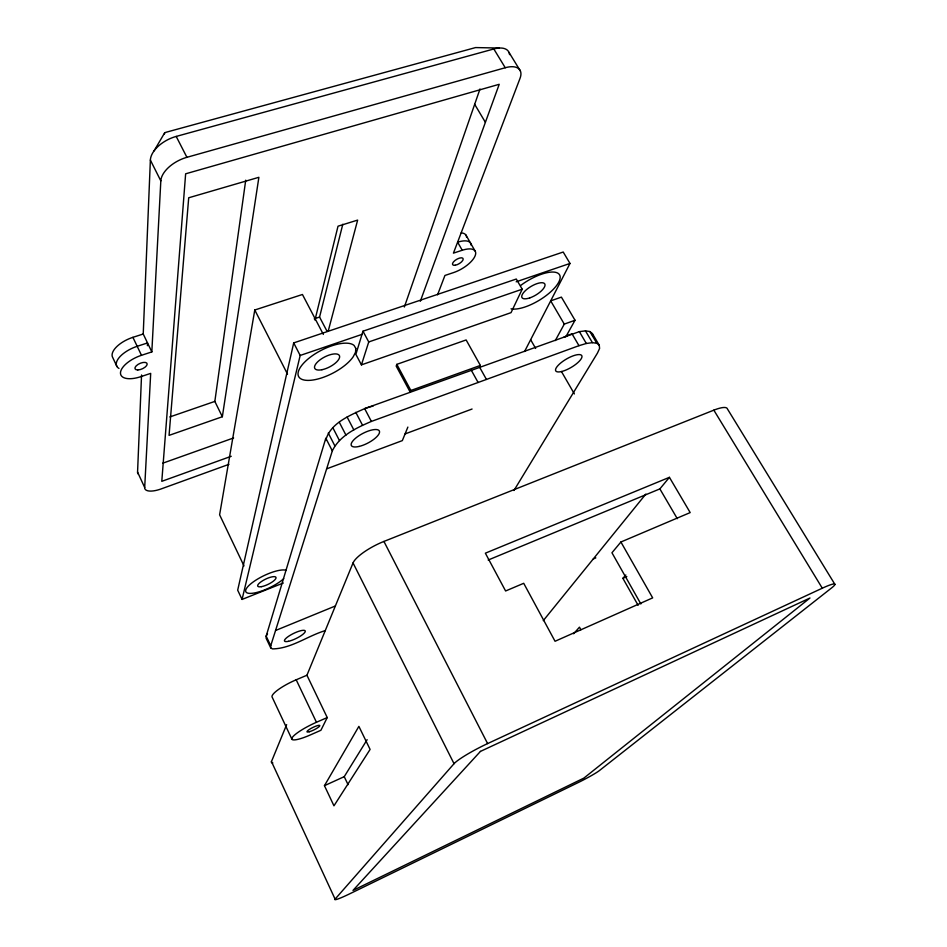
<?xml version="1.0" encoding="UTF-8"?>
<svg xmlns="http://www.w3.org/2000/svg" width="947" height="947" viewBox="0 0 947 947"><rect width="100%" height="100%" fill="white"/><g stroke="black" fill="none" stroke-linecap="round" stroke-linejoin="round"><path stroke-width="1.42" d="M325.259 630.619C307.633 635.887 291.368 648.624 272.487 648.908L270.712 647.878L270.735 645.747L332.314 450.89C339.63 435.573 356.557 427.819 371.378 421.427L578.972 345.679L586.323 343.477L592.42 342.66L596.823 343.276L599.262 345.253L599.593 348.437L597.45 353.089L513.937 490.51M138.061 473.891A18.36 7.055 -24.1 0 1 137.564 472.103L141.553 374.976M228.973 464.326L161.215 488.901A18.431 6.878 -24.2 0 1 144.69 487.504L150.691 373.378L140.63 376.728A21.959 9.849 -23.9 0 1 120.482 372.81A21.959 9.849 -23.9 0 1 141.482 355.303L151.828 351.917L143.234 334.007L150.372 160.102A26.421 15.069 -26.2 0 1 176.201 136.427L493.813 48.972A24.882 12.512 -34.7 0 1 509.569 54.606M325.721 440.473C330.018 423.262 349.881 415.354 364.654 408.619L579.363 331.628L585.459 330.87L589.898 331.545L592.36 333.581L599.262 345.253M147.389 345.691L147.519 342.944L137.185 346.306A21.911 9.967 -23.9 0 0 119.144 357.599A21.911 9.967 -23.9 0 0 118.967 368.43M151.828 351.917L160.824 180.889L150.372 160.102M222.344 416.739L258.886 177.302L188.702 197.781L169.063 435.371L222.344 416.739L214.839 401.41L245.723 180.179M323.353 334.421L302.436 294.493L254.779 310L219.609 514.801L243.995 565.904M524.567 351.491L569.999 263.444L563.205 252.032L293.7 342.909L237.685 590.182L242.065 599.427L283.295 583.009M164.423 133.918L164.695 132.781L166.293 132.201L475.572 47.575L499.081 48.048M242.065 599.427L300.175 355.456L293.7 342.909M314.949 320.086L338.02 226.191L357.646 220.095L328.171 331.284M327.106 331.403L319.565 317.056L342.802 224.226M362.985 331.201L355.871 354.367L361.434 364.867L511.037 312.652L522.199 289.214L516.293 279.034L362.985 331.201L368.738 341.95L361.434 364.867M404.357 307.017L479.999 88.971M396.817 364.358L396.189 366.087L410.217 392.176L410.88 390.484L480.378 365.435L466.137 339.949L396.817 364.358L410.88 390.484M420.314 301.288L499.223 84.295L185.636 173.81L161.795 481.325L231.234 456.276M437.561 294.813L444.936 275.459L453.542 272.594A20.195 8.369 -30.6 0 0 475.169 255.726A20.195 8.369 -30.6 0 0 462.243 250.257L457.638 242.183A20.159 8.476 -30.7 0 1 471.133 245.178M407.873 427.085L402.333 440.615L326.644 468.848M335.096 899.117L454.039 763.696A30.505 3.788 -27.4 0 1 487.61 743.584L822.292 588.205A28.363 3.066 -28.9 0 1 831.561 587.957L599.534 770.479A18.798 1.432 -27.7 0 1 578.416 782.459L349.988 893.684A20.242 1.61 -26.9 0 1 335.096 899.117L271.469 761.577L286.645 724.633M291.996 739.382L272.227 697.288A23.675 5.126 -26 0 1 296.198 679.792L306.935 675.235L353.042 562.944A29.144 7.943 -27.1 0 1 383.926 541.435L713.837 410.158A27.191 6.499 -30.5 0 1 727.438 408.95L834.923 584.394M480.378 365.435L479.573 367.14L486.438 379.439M327.236 717.554L320.915 730.279L310.438 734.896A23.9 4.451 -26.2 0 1 292.007 738.009A23.9 4.451 -26.2 0 1 316.452 722.277L327.236 717.554L306.935 675.235M555.285 340.577L564.282 324.111L575.03 320.264L561.405 297.121L550.692 300.862L564.282 324.111M565.832 336.765L575.03 320.264M324.454 785.679L358.889 726.361L370.099 749.432L333.96 805.826L324.454 785.679L344.235 776.67L367.128 739.69M267.516 633.792L266.166 636.112L266.154 638.29L270.712 647.878M154.065 150.869L164.695 132.781M543.27 620.652L645.854 494.062M488.167 560.032L659.87 488.901L669.422 477.324L690.185 512.587L620.912 542.004L611.951 552.764L640.859 603.949M573.622 633.756L579.469 627.174L580.878 629.743M638.112 605.299L622.889 578.321L625.837 575.007M622.889 578.321L626.819 576.605M593.248 558.979L595.817 557.89M669.422 477.324L485.361 553.178L505.603 590.987L523.715 583.293L555.049 641.273L652.672 597.877L620.912 542.004M275.553 630.501L335.368 605.985M405.079 433.915L472.08 409.021M162.695 463.213L233.613 437.94M169.844 416.94L214.839 401.41M368.738 341.95L522.199 289.214M300.175 355.456L362.014 334.374M516.174 281.804L569.999 263.444M314.226 318.831L319.565 317.056M462.243 250.257L453.435 253.133L520.021 78.364A24.989 12.228 -34.5 0 0 505.248 67.734L493.813 48.972M116.955 366.536L112.776 357.635A21.864 10.086 -23.8 0 1 132.911 337.333L143.234 334.007M160.824 180.889A26.563 14.738 -26.3 0 1 186.914 157.309L505.248 67.734M509.001 52.393L520.365 70.942M713.837 410.158L822.292 588.205M474.625 104.241L485.397 122.329M589.898 331.545L596.823 343.276M585.459 330.87L592.42 342.66M579.363 331.628L586.323 343.477M578.972 345.679L572 333.794A35.217 11.542 -30.5 0 0 563.915 337.203M659.87 488.901L677.294 518.684M561.453 371.544L574.379 393.928M530.64 339.724L535.647 348.425M465.936 235.045L475.074 251.002M471.251 370.147L478.105 382.481M371.378 421.427L364.654 408.619A36.815 13.021 -27.5 0 1 373.071 406.097M355.788 412.336L362.5 425.179M347.123 417L353.799 429.855M339.298 422.255L345.939 435.111M332.859 427.736L339.452 440.556M176.201 136.427L186.914 157.309M383.926 541.435L487.61 743.584M328.278 433.028L334.824 445.8M332.314 450.89L325.815 438.177L266.166 636.112L270.735 645.747M254.779 310L287.509 374.148M353.042 562.944L454.039 763.696M344.235 776.67L348.058 784.672M132.911 337.333L141.482 355.303M296.198 679.792L316.452 722.277M137.564 472.103L144.69 487.504M592.36 333.581L592.609 335.735M461.201 232.879A20.112 8.57 -30.7 0 1 466.587 237.247M272.854 762.915A19.627 3.492 -26.1 0 1 271.469 761.577M520.684 285.461A30.576 11.34 -31.1 0 1 556.587 272.606A30.576 11.34 -31.1 0 1 547.52 294.529A30.576 11.34 -31.1 0 1 511.037 308.793M283.745 578.7A23.249 6.653 -25.7 0 1 251.381 593.367A23.249 6.653 -25.7 0 1 255.252 580.547A23.249 6.653 -25.7 0 1 286.266 570.378M355.8 348.413L355.551 352.201L353.29 356.628A31.949 12.808 -27.5 0 1 308.497 380.398A31.949 12.808 -27.5 0 1 310.261 357.232A31.949 12.808 -27.5 0 1 354.142 345.513L355.8 348.413M480.437 751.409L352.982 890.417L583.897 778.091L809.981 598.007L480.437 751.409M137.836 369.946A6.582 2.959 -23.9 0 0 147.176 364.133A6.582 2.959 -23.9 0 0 138.108 364.37A6.582 2.959 -23.9 0 0 137.836 369.946M455.211 265.243A6.061 2.51 -30.6 0 0 463.201 259.04A6.061 2.51 -30.6 0 0 455.093 260.389A6.061 2.51 -30.6 0 0 455.211 265.243M309.385 731.735A7.174 1.338 -26.2 0 0 319.79 725.876A7.174 1.338 -26.2 0 0 311.007 728.432A7.174 1.338 -26.2 0 0 309.385 731.735M561.275 371.591A15.093 4.818 -30.4 0 0 581.955 356.936A15.093 4.818 -30.4 0 0 563.027 361.221A15.093 4.818 -30.4 0 0 561.275 371.591M359.15 446.428A15.779 5.433 -27.5 0 0 379.522 431.501A15.779 5.433 -27.5 0 0 357.339 436.827A15.779 5.433 -27.5 0 0 359.15 446.428M261.396 586.667A10.097 2.888 -25.7 0 0 275.991 578.144A10.097 2.888 -25.7 0 0 263.195 580.404A10.097 2.888 -25.7 0 0 261.396 586.667M529.823 297.879A13.282 4.924 -31.1 0 0 544.785 283.946A13.282 4.924 -31.1 0 0 525.549 290.492A13.282 4.924 -31.1 0 0 529.823 297.879M288.504 641.308A11.506 2.829 -26 0 0 305.194 631.708A11.506 2.829 -26 0 0 290.918 634.845A11.506 2.829 -26 0 0 288.504 641.308M321.933 369.732A13.885 5.564 -27.5 0 0 339.582 356.096A13.885 5.564 -27.5 0 0 319.707 360.085A13.885 5.564 -27.5 0 0 321.933 369.732"/></g></svg>
